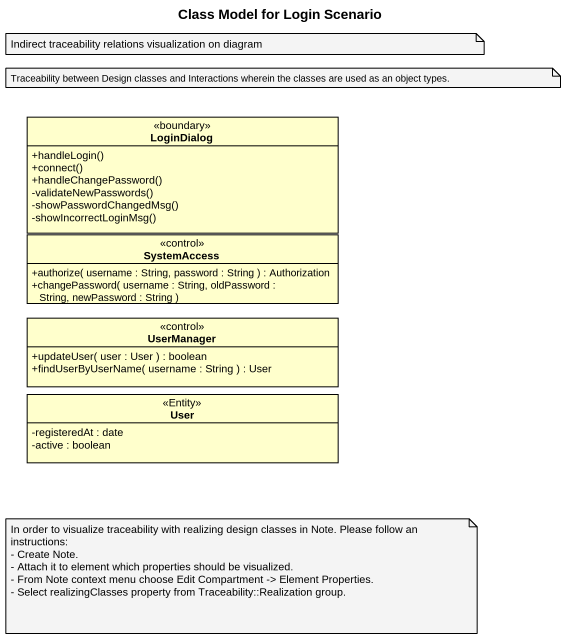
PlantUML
@startuml
title Class Model for Login Scenario
hide circle
hide empty members
skinparam classAttributeIconSize 0
class LoginDialog <<boundary>> {
  +handleLogin()
  +connect()
  +handleChangePassword()
  -validateNewPasswords()
  -showPasswordChangedMsg()
  -showIncorrectLoginMsg()
}
class SystemAccess <<control>> {
  +authorize( username : String, password : String ) : Authorization
  +changePassword( username : String, oldPassword : String, newPassword : String )
}
class UserManager <<control>> {
  +updateUser( user : User ) : boolean
  +findUserByUserName( username : String ) : User
}
class User <<Entity>> {
  -registeredAt : date
  -active : boolean
}
note as N1
  Indirect traceability relations visualization on diagram
end note
note as N2
  Traceability between Design classes and Interactions wherein the classes are used as an object types.
end note
note as N3
  In order to visualize traceability with realizing design classes in Note. Please follow an instructions:
  - Create Note.
  - Attach it to element which properties should be visualized.
  - From Note context menu choose Edit Compartment -> Element Properties.
  - Select realizingClasses property from Traceability::Realization group.
end note
@enduml
